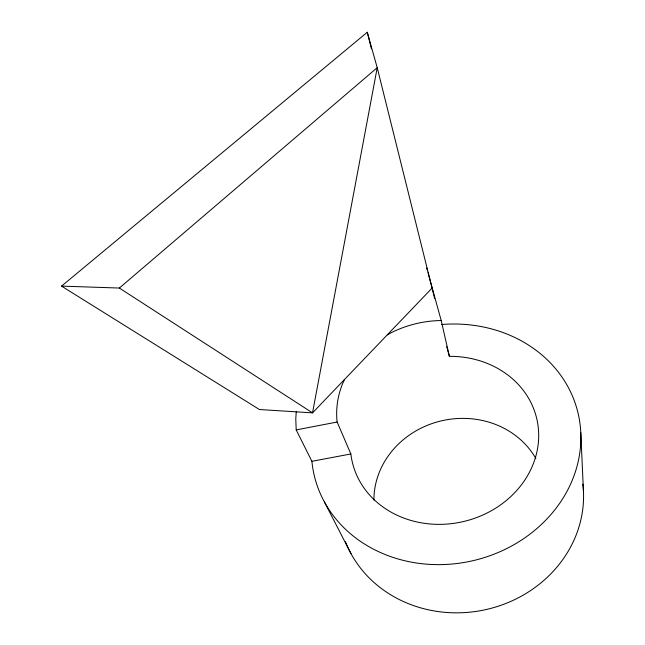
<?xml version="1.0" encoding="UTF-8"?>
<svg xmlns="http://www.w3.org/2000/svg" width="645" height="645" viewBox="0 0 645 645"><rect width="100%" height="100%" fill="white"/><g stroke="black" fill="none" stroke-linecap="round" stroke-linejoin="round"><path stroke-width="0.97" d="M296.224 411.841L295.781 419.008L296.2 429.909L311.906 461.32A135.539 119.414 -13.3 0 0 455.322 563.706A135.539 119.414 -13.3 0 0 580.718 431.4A135.539 119.414 -13.3 0 0 441.591 324.5M344.454 379.55L342.366 384.194A99.838 86.108 -14 0 0 337.142 422.024L350.856 453.959A94.751 83.382 -13.3 0 0 449.5 523.861A94.751 83.382 -13.3 0 0 538.696 435.472A94.751 83.382 -13.3 0 0 449.38 356.322L446.735 346.704M432.215 287.952L312.527 412.865L259.395 409.519L61.541 286.122L367.279 32.25L377.22 67.685L434.657 298.554M119.357 288.049L377.22 67.685L312.527 412.865L119.357 288.049L61.541 286.122M387.25 334.884L392.039 332.296A99.838 86.108 -14 0 1 441.204 320.533L449.38 356.322M296.2 429.909L337.142 422.024M311.906 461.32L350.856 453.959M324.427 501.963L351.001 553.652M426.692 267.949L427.482 270.803M428.006 272.714L441.204 320.533M367.279 32.25L371.423 48.851M580.782 432.658L583.459 491.563M373.915 500.149A86.003 78.263 -11.7 0 1 439.35 421.354A86.003 78.263 -11.7 0 1 535.85 458.482M582.854 484.121A122.993 112.028 -11.5 0 1 488.217 609.049A122.993 112.028 -11.5 0 1 345.43 541.695"/></g></svg>
